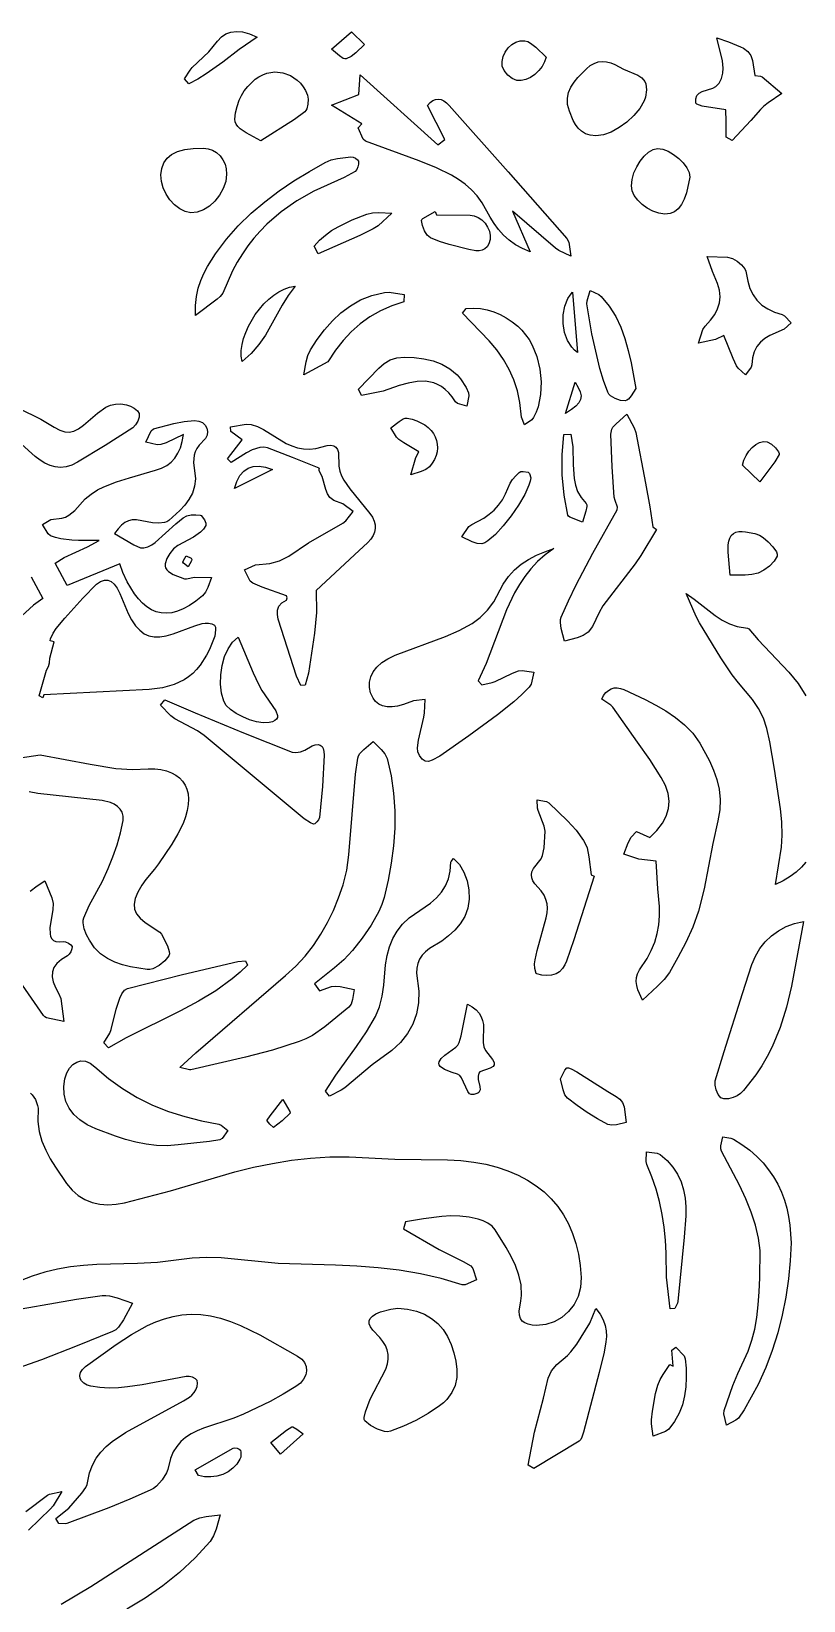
# Model space of a CAD drawing. Header units: centimetres. Extents: x -3.2 to 24.3, y 4.8 to 22.4.
# Drawn here: x 1.28 to 5.65, y 11.9 to 20.78 of the extents above; entities that cross this region are included whole.
import ezdxf

# ---------------------------------------------------------------- set-up
doc = ezdxf.new("R2010")
doc.units = ezdxf.units.CM
doc.layers.add('CUT', color=7, linetype='Continuous')

msp = doc.modelspace()

# ---------------------------------------------------------------- linework, layer by layer
at = {"layer": 'CUT'}
for points in [[(2.476926, 20.778238), (2.516071, 20.767658), (2.560103, 20.749247), (2.458531, 20.679364), (2.364738, 20.607583), (2.271982, 20.540652), (2.223887, 20.511116), (2.173523, 20.485323), (2.148374, 20.512774), (2.180029, 20.561417), (2.192195, 20.576109), (2.286172, 20.665401), (2.334597, 20.726783), (2.357839, 20.74974), (2.383124, 20.766739), (2.411021, 20.777404), (2.442099, 20.781362)], [(3.117142, 20.660601), (3.091292, 20.639868), (3.063275, 20.625444), (3.055406, 20.625147), (3.046249, 20.628596), (3.025216, 20.64341), (2.980271, 20.681417), (3.09303, 20.779343), (3.167067, 20.707235)], [(4.135456, 20.691204), (4.194047, 20.635819), (4.185518, 20.609136), (4.17139, 20.583281), (4.15271, 20.559292), (4.130521, 20.538207), (4.105869, 20.521062), (4.079799, 20.508896), (4.053355, 20.502747), (4.027584, 20.503651), (4.002153, 20.514361), (3.977223, 20.534356), (3.95709, 20.559292), (3.946051, 20.584822), (3.944557, 20.611588), (3.950238, 20.638497), (3.961997, 20.664216), (3.978738, 20.687411), (3.999363, 20.706749), (4.022776, 20.720897), (4.047878, 20.728521), (4.073574, 20.728289), (4.089825, 20.723359), (4.105466, 20.715034)], [(5.224708, 20.721883), (5.293299, 20.694891), (5.309634, 20.686312), (5.334399, 20.66792), (5.350719, 20.64582), (5.361109, 20.617531), (5.374163, 20.532472), (5.406669, 20.527934), (5.415871, 20.523405), (5.526049, 20.429742), (5.449208, 20.377443), (5.42511, 20.358261), (5.405535, 20.33937), (5.35158, 20.277131), (5.246121, 20.163776), (5.212364, 20.182693), (5.212225, 20.272183), (5.209464, 20.337907), (5.076033, 20.359169), (5.04574, 20.36889), (5.040565, 20.375278), (5.039787, 20.400502), (5.046503, 20.418792), (5.059105, 20.431691), (5.075989, 20.440742), (5.136266, 20.460222), (5.154212, 20.469299), (5.171791, 20.487821), (5.184907, 20.514463), (5.192933, 20.54452), (5.195238, 20.573286), (5.190974, 20.614164), (5.159515, 20.744022)], [(4.631018, 20.567358), (4.713019, 20.533999), (4.735765, 20.518326), (4.752659, 20.497083), (4.758244, 20.483756), (4.762355, 20.450452), (4.755416, 20.409155), (4.747406, 20.388059), (4.723322, 20.345965), (4.690431, 20.305506), (4.651068, 20.268489), (4.607568, 20.236722), (4.562266, 20.212012), (4.517498, 20.196165), (4.475599, 20.19099), (4.443554, 20.193888), (4.416611, 20.202443), (4.394112, 20.215881), (4.375401, 20.233423), (4.359819, 20.254293), (4.346709, 20.277713), (4.325276, 20.329099), (4.315257, 20.367731), (4.314248, 20.402992), (4.320906, 20.435342), (4.333889, 20.465242), (4.351852, 20.493153), (4.373453, 20.519535), (4.422194, 20.569556), (4.443756, 20.58767), (4.466058, 20.600456), (4.488935, 20.608185), (4.512224, 20.611131), (4.53576, 20.609565), (4.55938, 20.603758), (4.58292, 20.593984)], [(2.819288, 20.468547), (2.832568, 20.446203), (2.843577, 20.421376), (2.848282, 20.396984), (2.847177, 20.368864), (2.840557, 20.343087), (2.835272, 20.332973), (2.828718, 20.325722), (2.77021, 20.283136), (2.580305, 20.161346), (2.497627, 20.207726), (2.464333, 20.229909), (2.451322, 20.242344), (2.441353, 20.25628), (2.436176, 20.269715), (2.434012, 20.28519), (2.43682, 20.320191), (2.445976, 20.357149), (2.457676, 20.391927), (2.470276, 20.419472), (2.486959, 20.445757), (2.506529, 20.47037), (2.547949, 20.51052), (2.569159, 20.524966), (2.591183, 20.536285), (2.613783, 20.544525), (2.659764, 20.55197), (2.705203, 20.547697), (2.748203, 20.532105), (2.786864, 20.505589), (2.803974, 20.488359)], [(3.621278, 20.16903), (3.522626, 20.361929), (3.537178, 20.378382), (3.552292, 20.389711), (3.567811, 20.396131), (3.583579, 20.397858), (3.599439, 20.395107), (3.615234, 20.388092), (3.630808, 20.37703), (3.646002, 20.362136), (3.979805, 19.986622), (4.310739, 19.6086), (4.321707, 19.588249), (4.334322, 19.509635), (4.266655, 19.541177), (4.246605, 19.554747), (4.003353, 19.763742), (4.102955, 19.534899), (4.059804, 19.552116), (4.020582, 19.573832), (3.98512, 19.599466), (3.953244, 19.628438), (3.924783, 19.660168), (3.899564, 19.694078), (3.877416, 19.729585), (3.832772, 19.811382), (3.803678, 19.851038), (3.771298, 19.885748), (3.736043, 19.916182), (3.698324, 19.943006), (3.658552, 19.96689), (3.574497, 20.008509), (3.475337, 20.049354), (3.172205, 20.159739), (3.158944, 20.171489), (3.13102, 20.236036), (3.151196, 20.258277), (2.979804, 20.364639), (3.134392, 20.424015), (3.141337, 20.534874), (3.581958, 20.138918)], [(2.2205, 19.758706), (2.185217, 19.755483), (2.153118, 19.76221), (2.121935, 19.777405), (2.092763, 19.799688), (2.0667, 19.827679), (2.044841, 19.86), (2.028282, 19.89527), (2.018121, 19.93211), (2.015452, 19.96914), (2.02029, 20.006265), (2.031827, 20.037881), (2.050312, 20.064145), (2.075993, 20.085214), (2.109119, 20.101246), (2.14994, 20.112397), (2.198703, 20.118823), (2.255657, 20.120683), (2.282635, 20.117529), (2.307697, 20.108813), (2.330297, 20.095143), (2.349889, 20.07713), (2.365927, 20.055382), (2.377865, 20.03051), (2.385156, 20.003122), (2.387255, 19.973829), (2.38168, 19.932896), (2.367725, 19.89288), (2.346768, 19.85527), (2.320188, 19.821558), (2.289364, 19.793233), (2.255675, 19.771786)], [(3.132465, 20.046152), (3.132464, 20.030712), (3.129127, 20.014085), (3.122786, 19.999296), (3.113773, 19.989368), (3.050948, 19.95521), (2.881132, 19.878156), (2.78426, 19.823087), (2.694909, 19.760576), (2.613469, 19.690098), (2.575837, 19.651709), (2.54033, 19.611131), (2.506995, 19.5683), (2.475882, 19.523151), (2.447039, 19.475617), (2.420515, 19.425633), (2.365083, 19.299454), (2.351074, 19.282165), (2.333276, 19.265626), (2.211389, 19.174522), (2.21111, 19.229882), (2.216438, 19.280802), (2.226621, 19.327796), (2.240905, 19.371376), (2.258536, 19.412056), (2.27876, 19.450347), (2.323972, 19.521819), (2.385663, 19.60479), (2.45309, 19.681334), (2.525647, 19.75206), (2.602726, 19.81758), (2.683718, 19.878506), (2.768017, 19.935447), (2.855015, 19.989016), (2.944104, 20.039823), (2.977604, 20.053676), (3.014145, 20.062087), (3.089775, 20.071836), (3.102042, 20.070092), (3.115749, 20.063703), (3.127141, 20.054959)], [(4.798898, 20.112741), (4.824298, 20.118428), (4.853417, 20.114768), (4.884178, 20.103293), (4.914857, 20.085536), (4.943733, 20.06303), (4.969082, 20.037307), (4.98918, 20.0099), (5.002305, 19.982341), (5.006734, 19.956164), (4.986824, 19.867484), (4.974169, 19.831237), (4.959115, 19.800952), (4.941213, 19.777055), (4.920015, 19.75997), (4.895072, 19.750121), (4.865934, 19.747936), (4.831776, 19.753229), (4.797946, 19.76461), (4.765766, 19.781125), (4.736561, 19.801821), (4.711653, 19.825745), (4.692364, 19.851941), (4.680019, 19.879458), (4.675939, 19.90734), (4.680074, 19.943676), (4.690484, 19.98024), (4.706091, 20.015498), (4.725815, 20.047912), (4.748577, 20.075948), (4.773298, 20.098069)], [(2.945284, 19.628545), (2.980846, 19.653885), (3.018387, 19.676231), (3.09765, 19.714224), (3.179557, 19.747071), (3.212495, 19.754691), (3.247942, 19.755841), (3.320621, 19.753539), (3.244741, 19.681968), (3.216594, 19.663723), (3.139637, 19.626385), (2.904736, 19.522292), (2.881855, 19.566617), (2.912141, 19.599646)], [(3.539165, 19.612855), (3.520333, 19.628634), (3.505322, 19.653689), (3.494877, 19.682964), (3.489744, 19.711401), (3.491568, 19.71707), (3.497379, 19.723077), (3.56633, 19.761999), (3.574207, 19.742576), (3.764136, 19.742332), (3.787316, 19.738597), (3.809656, 19.728891), (3.830284, 19.714242), (3.848324, 19.695681), (3.862902, 19.674237), (3.873144, 19.650939), (3.878177, 19.626818), (3.877125, 19.602903), (3.870303, 19.579539), (3.860157, 19.562374), (3.847192, 19.550651), (3.83191, 19.543615), (3.814816, 19.54051), (3.796413, 19.540579), (3.757696, 19.547219), (3.646323, 19.574939), (3.591765, 19.59181)], [(5.104305, 19.507193), (5.219258, 19.503717), (5.248281, 19.495887), (5.273809, 19.481401), (5.298242, 19.461007), (5.317175, 19.437466), (5.323203, 19.42538), (5.333953, 19.367875), (5.346459, 19.327105), (5.363858, 19.291134), (5.386288, 19.259867), (5.413886, 19.233207), (5.446789, 19.211055), (5.485133, 19.193315), (5.529056, 19.179891), (5.542804, 19.172747), (5.579386, 19.132037), (5.539336, 19.09664), (5.458512, 19.061194), (5.430191, 19.043561), (5.40574, 19.022672), (5.385705, 18.997943), (5.370634, 18.968787), (5.361075, 18.934621), (5.357575, 18.894858), (5.353657, 18.880711), (5.321496, 18.838407), (5.280509, 18.875519), (5.270764, 18.889815), (5.252179, 18.930085), (5.199059, 19.060563), (5.151721, 19.0375), (5.055038, 19.017404), (5.079727, 19.09429), (5.093591, 19.114163), (5.123656, 19.146627), (5.147053, 19.178991), (5.16378, 19.211695), (5.173834, 19.245181), (5.177215, 19.279889), (5.173921, 19.31626), (5.16395, 19.354736), (5.135315, 19.423378)], [(2.70166, 19.233138), (2.606216, 19.062922), (2.569142, 19.00879), (2.5258, 18.958289), (2.474008, 18.912817), (2.469637, 18.943393), (2.469846, 18.975737), (2.474312, 19.00936), (2.482717, 19.043768), (2.494738, 19.078472), (2.510056, 19.112979), (2.549297, 19.179438), (2.597875, 19.239217), (2.624863, 19.265372), (2.653223, 19.288383), (2.682634, 19.307759), (2.712776, 19.323007), (2.743327, 19.333637), (2.773967, 19.339158), (2.735491, 19.287825)], [(3.033485, 19.189053), (3.086627, 19.228766), (3.144889, 19.261742), (3.20884, 19.287106), (3.279047, 19.30398), (3.306494, 19.305354), (3.391657, 19.292678), (3.389557, 19.251723), (3.320707, 19.229236), (3.256702, 19.200782), (3.197351, 19.166594), (3.142466, 19.126905), (3.091858, 19.081949), (3.045335, 19.031958), (3.002709, 18.977165), (2.95959, 18.911771), (2.823863, 18.837776), (2.837352, 18.912171), (2.84614, 18.948089), (2.860754, 18.980359), (2.899098, 19.038257), (2.940289, 19.092922), (2.984895, 19.14348)], [(4.290141, 19.178282), (4.299091, 19.226753), (4.316898, 19.270417), (4.329193, 19.289541), (4.343786, 19.306377), (4.370488, 18.965163), (4.353529, 18.97831), (4.338479, 18.994236), (4.314217, 19.032981), (4.297926, 19.0785), (4.289826, 19.127899)], [(4.442781, 19.314979), (4.492672, 19.292568), (4.506009, 19.282021), (4.550813, 19.227265), (4.587134, 19.168994), (4.616285, 19.107475), (4.639581, 19.042974), (4.658337, 18.975759), (4.673867, 18.906096), (4.700509, 18.760495), (4.674669, 18.719843), (4.658872, 18.700451), (4.650271, 18.694078), (4.641208, 18.691096), (4.613625, 18.693395), (4.583567, 18.703806), (4.557564, 18.71986), (4.548124, 18.729232), (4.542147, 18.739088), (4.518145, 18.806139), (4.497863, 18.874695), (4.451526, 19.069699), (4.424972, 19.23921), (4.425624, 19.257696)], [(4.113658, 18.5842), (4.072037, 18.554569), (4.05517, 18.597972), (4.045788, 18.681463), (4.031893, 18.746897), (4.011447, 18.809107), (3.984873, 18.868314), (3.952595, 18.924738), (3.915035, 18.9786), (3.872617, 19.030118), (3.721463, 19.186174), (3.741127, 19.212736), (3.782274, 19.215186), (3.822147, 19.212672), (3.860718, 19.205546), (3.897962, 19.19416), (3.933852, 19.178865), (3.96836, 19.160015), (4.001462, 19.13796), (4.033129, 19.113052), (4.056673, 19.090598), (4.078044, 19.065181), (4.097196, 19.037156), (4.114082, 19.006876), (4.140877, 18.940965), (4.158057, 18.870278), (4.165255, 18.797645), (4.1621, 18.725896), (4.148223, 18.657858), (4.137149, 18.626116), (4.123256, 18.596363)], [(3.692359, 18.676174), (3.681421, 18.68536), (3.662598, 18.713018), (3.643018, 18.736408), (3.622719, 18.755788), (3.601739, 18.77141), (3.580117, 18.783533), (3.557891, 18.792409), (3.511781, 18.801448), (3.463716, 18.80057), (3.414005, 18.791818), (3.362955, 18.777236), (3.271566, 18.746608), (3.149409, 18.721174), (3.132492, 18.757844), (3.247671, 18.876275), (3.278831, 18.901871), (3.312736, 18.92209), (3.350285, 18.935046), (3.392378, 18.938854), (3.447439, 18.935615), (3.501807, 18.928522), (3.554422, 18.916356), (3.604225, 18.897897), (3.650158, 18.871928), (3.691162, 18.837227), (3.709484, 18.816222), (3.741108, 18.766141), (3.754145, 18.736759), (3.756714, 18.719698), (3.745529, 18.66116)], [(4.337372, 18.641131), (4.304051, 18.619372), (4.357781, 18.796919), (4.375322, 18.767087), (4.386603, 18.741496), (4.391289, 18.719116), (4.389045, 18.698919), (4.379534, 18.679875), (4.362422, 18.660955)], [(2.239298, 17.948523), (2.19991, 17.919099), (2.111352, 17.872719), (2.086487, 17.85303), (2.066642, 17.828086), (2.049681, 17.79819), (2.03982, 17.768796), (2.038869, 17.755991), (2.041274, 17.745356), (2.048292, 17.734583), (2.058423, 17.725101), (2.085452, 17.709239), (2.148541, 17.684545), (2.161047, 17.683167), (2.204564, 17.692501), (2.300702, 17.691336), (2.279906, 17.635347), (2.267912, 17.60919), (2.251309, 17.588337), (2.213384, 17.557722), (2.176991, 17.532954), (2.142091, 17.513864), (2.10864, 17.500285), (2.076597, 17.492048), (2.045921, 17.488983), (2.016569, 17.490924), (1.988501, 17.497701), (1.961674, 17.509146), (1.936046, 17.52509), (1.911577, 17.545365), (1.888224, 17.569802), (1.865945, 17.598234), (1.824445, 17.666405), (1.799904, 17.718748), (1.78399, 17.76851), (1.485269, 17.645988), (1.418057, 17.773355), (1.467438, 17.803778), (1.600045, 17.864371), (1.666216, 17.901105), (1.549957, 17.900222), (1.511374, 17.902079), (1.449697, 17.909881), (1.41964, 17.917129), (1.391126, 17.927594), (1.377389, 17.938451), (1.345661, 17.992159), (1.392909, 18.019672), (1.455756, 18.026296), (1.476045, 18.03338), (1.494568, 18.043386), (1.527973, 18.070732), (1.587881, 18.135771), (1.620474, 18.163239), (1.655932, 18.18673), (1.693125, 18.2051), (1.764812, 18.232219), (1.837792, 18.256235), (1.98555, 18.299067), (2.018976, 18.310747), (2.048068, 18.325931), (2.073034, 18.344794), (2.094082, 18.367515), (2.111418, 18.394269), (2.125252, 18.425232), (2.135789, 18.460583), (2.143239, 18.500496), (2.045182, 18.45343), (2.015112, 18.443693), (1.995135, 18.442532), (1.930693, 18.457738), (1.960265, 18.521573), (1.973395, 18.53214), (2.088503, 18.563427), (2.146978, 18.573997), (2.205549, 18.578833), (2.230317, 18.576101), (2.250519, 18.567437), (2.265705, 18.554039), (2.275429, 18.537105), (2.279241, 18.517834), (2.276694, 18.497424), (2.267338, 18.477073), (2.232378, 18.439564), (2.218597, 18.421017), (2.20892, 18.402145), (2.202888, 18.382753), (2.19991, 18.341634), (2.210367, 18.249818), (2.205628, 18.207603), (2.193097, 18.168994), (2.174111, 18.13352), (2.150008, 18.100713), (2.122128, 18.070103), (2.060383, 18.013595), (2.049313, 18.006644), (2.035623, 18.002044), (2.002953, 17.998755), (1.967518, 18.001441), (1.876556, 18.017907), (1.853021, 18.017377), (1.831895, 18.012495), (1.812278, 18.002785), (1.793268, 17.987767), (1.773963, 17.966965), (1.753463, 17.939903), (1.862017, 17.876004), (1.899993, 17.859627), (1.919077, 17.85847), (1.941358, 17.864826), (1.963732, 17.875998), (1.983094, 17.889289), (2.100414, 17.995916), (2.141204, 18.029096), (2.161858, 18.039629), (2.186424, 18.045357), (2.212277, 18.046801), (2.236791, 18.044484), (2.242764, 18.041653), (2.261117, 18.018131), (2.269114, 17.998802), (2.269424, 17.984839), (2.256272, 17.965736)], [(2.410786, 18.517252), (2.409516, 18.544742), (2.498321, 18.559757), (2.525913, 18.557081), (2.561313, 18.544979), (2.595666, 18.528409), (2.7232, 18.450018), (2.755016, 18.435618), (2.787572, 18.424939), (2.821123, 18.418547), (2.855921, 18.417004), (2.892221, 18.420874), (2.955865, 18.437623), (2.976705, 18.439604), (2.993118, 18.436691), (3.005429, 18.428908), (3.013963, 18.416283), (3.019046, 18.398842), (3.020832, 18.322036), (3.026332, 18.293639), (3.036052, 18.266342), (3.049388, 18.242062), (3.084466, 18.193645), (3.197491, 18.053577), (3.211786, 18.03216), (3.22154, 18.01084), (3.226768, 17.989707), (3.227484, 17.968852), (3.223703, 17.948365), (3.21544, 17.928336), (3.202708, 17.908856), (3.185523, 17.890015), (3.110064, 17.818789), (2.89381, 17.618251), (2.895353, 17.494164), (2.883927, 17.37725), (2.850943, 17.149741), (2.830943, 17.083051), (2.807142, 17.080472), (2.781316, 17.133099), (2.67909, 17.455715), (2.674322, 17.482563), (2.674868, 17.507397), (2.682674, 17.529555), (2.699684, 17.548373), (2.72628, 17.562498), (2.728756, 17.57547), (2.725618, 17.588244), (2.58868, 17.636152), (2.534913, 17.658844), (2.520377, 17.671365), (2.48862, 17.734487), (2.550072, 17.762724), (2.630952, 17.770486), (2.686431, 17.785875), (2.738671, 17.811297), (2.850208, 17.887814), (3.043673, 17.999154), (3.060416, 18.012806), (3.103154, 18.065633), (3.043952, 18.107998), (2.992572, 18.127328), (2.971386, 18.143969), (2.957162, 18.164792), (2.94773, 18.188478), (2.926491, 18.263532), (2.910468, 18.294739), (2.909805, 18.309337), (2.759412, 18.371089), (2.617278, 18.425395), (2.596932, 18.428749), (2.57442, 18.426867), (2.530748, 18.413092), (2.500149, 18.397446), (2.41206, 18.342337), (2.391128, 18.36356), (2.474237, 18.471008)], [(3.579556, 18.424627), (3.577353, 18.403077), (3.571776, 18.381411), (3.562734, 18.359838), (3.550134, 18.338571), (3.533885, 18.317821), (3.512953, 18.301962), (3.486454, 18.291034), (3.429555, 18.272633), (3.457439, 18.371225), (3.473993, 18.402915), (3.388312, 18.453405), (3.361569, 18.472497), (3.348057, 18.486323), (3.315863, 18.538374), (3.36316, 18.574912), (3.38619, 18.589494), (3.397104, 18.593192), (3.407446, 18.593477), (3.43628, 18.587168), (3.462753, 18.578416), (3.508246, 18.554432), (3.527082, 18.539622), (3.543188, 18.523215), (3.556473, 18.505423), (3.566844, 18.486457), (3.574209, 18.466528), (3.578477, 18.445847)], [(4.363784, 17.649722), (4.457433, 17.828436), (4.59646, 18.073855), (4.597519, 18.088693), (4.583503, 18.126702), (4.5788, 18.146113), (4.567857, 18.31704), (4.559313, 18.502152), (4.5652, 18.530136), (4.571715, 18.541265), (4.589702, 18.560783), (4.649346, 18.614603), (4.691492, 18.538614), (4.700331, 18.512147), (4.756179, 18.224764), (4.780039, 18.090942), (4.797311, 17.977235), (4.817378, 17.962666), (4.72917, 17.816025), (4.6974, 17.768836), (4.514247, 17.530913), (4.492889, 17.493397), (4.455861, 17.414693), (4.431163, 17.381586), (4.403801, 17.363044), (4.370035, 17.350902), (4.297761, 17.331355), (4.279813, 17.402791), (4.274341, 17.437056), (4.274974, 17.452791), (4.278804, 17.4672), (4.319546, 17.55918)], [(4.294391, 18.500174), (4.333931, 18.502927), (4.345641, 18.43077), (4.347309, 18.328498), (4.351625, 18.251597), (4.359094, 18.214271), (4.372059, 18.178039), (4.39199, 18.143159), (4.420354, 18.109891), (4.423827, 18.102913), (4.424185, 18.092756), (4.418343, 18.06575), (4.399936, 18.004878), (4.327994, 18.032573), (4.320888, 18.038336), (4.317243, 18.044911), (4.296002, 18.158134), (4.285215, 18.271913), (4.284729, 18.386006)], [(5.324591, 18.381004), (5.340297, 18.405278), (5.358705, 18.426307), (5.379079, 18.443155), (5.400682, 18.454887), (5.422778, 18.460567), (5.444632, 18.459261), (5.467731, 18.446704), (5.490779, 18.424775), (5.507517, 18.402065), (5.511564, 18.393102), (5.511687, 18.387167), (5.487813, 18.346654), (5.402512, 18.232181), (5.304227, 18.326464), (5.312322, 18.354421)], [(2.645578, 18.302612), (2.430781, 18.195124), (2.444734, 18.235409), (2.462444, 18.268092), (2.483875, 18.293137), (2.508991, 18.310511), (2.537755, 18.32018), (2.570132, 18.322109), (2.606085, 18.316264)], [(2.910693, 18.308973), (2.909832, 18.30965), (2.909805, 18.309337)], [(3.872541, 18.049024), (3.900401, 18.072914), (3.925228, 18.0998), (3.946809, 18.130036), (3.964932, 18.163976), (3.989648, 18.224903), (4.004503, 18.24649), (4.022153, 18.266636), (4.040799, 18.285236), (4.050931, 18.290256), (4.064887, 18.29172), (4.093194, 18.286461), (4.099118, 18.280693), (4.106815, 18.256158), (4.103686, 18.23658), (4.09665, 18.213653), (4.072589, 18.160189), (4.038099, 18.100644), (3.996643, 18.03989), (3.951686, 17.982804), (3.906691, 17.93426), (3.865124, 17.899133), (3.846708, 17.888124), (3.830448, 17.882297), (3.803749, 17.883529), (3.775193, 17.893966), (3.716753, 17.921415), (3.756436, 17.979667), (3.772877, 17.99178), (3.841859, 18.027774)], [(5.483954, 17.78326), (5.457763, 17.756185), (5.42575, 17.73335), (5.392264, 17.716485), (5.357615, 17.707533), (5.319449, 17.704846), (5.234541, 17.703844), (5.224137, 17.833766), (5.22393, 17.877131), (5.226449, 17.897551), (5.232232, 17.914761), (5.241042, 17.928749), (5.252644, 17.939504), (5.266802, 17.947015), (5.28328, 17.95127), (5.301841, 17.952258), (5.322249, 17.949968), (5.374921, 17.939449), (5.399619, 17.931004), (5.420678, 17.918324), (5.44881, 17.893338), (5.476297, 17.864336), (5.495798, 17.835958), (5.50026, 17.823453), (5.499974, 17.812844)], [(4.057686, 17.165318), (4.124203, 17.155845), (4.109513, 17.087457), (4.098892, 17.070314), (4.056128, 17.028744), (4.011703, 16.988751), (3.918762, 16.913647), (3.756613, 16.795154), (3.591874, 16.680231), (3.549574, 16.657051), (3.527818, 16.650927), (3.50931, 16.652263), (3.493024, 16.663879), (3.478586, 16.683296), (3.468612, 16.705842), (3.465715, 16.726842), (3.472, 16.770838), (3.502905, 16.902037), (3.506145, 16.926338), (3.509097, 17.000502), (3.443569, 16.992716), (3.387622, 16.973063), (3.354081, 16.964205), (3.322979, 16.959924), (3.294628, 16.96025), (3.269341, 16.965215), (3.247431, 16.974849), (3.229208, 16.989183), (3.214986, 17.008249), (3.201287, 17.038882), (3.194572, 17.069608), (3.194804, 17.099998), (3.201942, 17.129622), (3.215946, 17.158052), (3.236778, 17.184858), (3.264399, 17.209611), (3.298767, 17.231883), (3.339447, 17.251283), (3.625192, 17.358388), (3.7022, 17.391292), (3.77538, 17.430416), (3.821048, 17.46437), (3.862558, 17.5066), (3.897858, 17.554336), (3.950483, 17.654537), (3.980551, 17.697679), (4.014793, 17.734886), (4.0529, 17.766813), (4.094564, 17.794115), (4.139474, 17.817445), (4.187324, 17.83746), (4.237803, 17.854812), (4.188887, 17.819392), (4.14546, 17.781124), (4.106977, 17.740296), (4.072893, 17.697196), (4.042664, 17.65211), (4.015745, 17.605327), (3.969657, 17.507817), (3.854178, 17.204445), (3.808754, 17.107373), (3.831127, 17.083374), (3.888122, 17.096957), (3.906339, 17.10335), (4.003849, 17.150246), (4.037258, 17.162683)], [(2.142499, 17.787505), (2.158198, 17.814857), (2.186561, 17.799863), (2.190481, 17.794096), (2.189214, 17.785366), (2.169192, 17.75155), (2.14223, 17.773071), (2.139959, 17.77808)], [(1.574691, 17.574481), (1.651555, 17.653002), (1.674294, 17.668545), (1.695479, 17.67646), (1.71527, 17.676729), (1.733825, 17.669334), (1.751301, 17.65426), (1.767857, 17.631489), (1.783652, 17.601004), (1.82959, 17.487746), (1.848491, 17.452254), (1.871688, 17.418728), (1.895468, 17.392547), (1.920457, 17.373419), (1.94728, 17.361054), (1.976563, 17.355162), (2.008932, 17.355453), (2.045014, 17.361635), (2.085434, 17.373419), (2.207155, 17.418041), (2.248267, 17.430928), (2.265739, 17.433636), (2.284596, 17.43286), (2.302614, 17.428643), (2.317569, 17.421027), (2.323165, 17.410903), (2.324835, 17.394646), (2.319469, 17.359623), (2.290298, 17.284804), (2.274045, 17.251944), (2.237655, 17.194855), (2.217296, 17.170439), (2.19535, 17.148649), (2.171704, 17.129394), (2.14625, 17.112578), (2.089474, 17.085892), (2.024142, 17.067842), (1.949373, 17.057679), (1.352666, 17.028177), (1.348315, 17.010754), (1.326801, 17.021199), (1.367593, 17.167099), (1.37879, 17.188266), (1.384467, 17.20869), (1.386685, 17.235382), (1.412592, 17.328042), (1.388278, 17.333715), (1.391033, 17.344725), (1.405163, 17.376286), (1.423107, 17.403668), (1.471663, 17.462163)], [(2.370627, 16.991186), (2.357643, 17.037343), (2.352059, 17.088051), (2.353473, 17.140913), (2.361483, 17.19353), (2.375689, 17.243505), (2.395687, 17.288439), (2.421077, 17.325935), (2.451457, 17.353594), (2.536576, 17.151276), (2.566453, 17.087012), (2.58616, 17.052014), (2.665675, 16.937724), (2.674643, 16.911303), (2.673829, 16.899999), (2.669028, 16.890161), (2.659902, 16.881933), (2.64611, 16.87546), (2.627311, 16.870888), (2.594078, 16.869638), (2.556527, 16.875258), (2.516983, 16.88664), (2.477766, 16.902676), (2.441199, 16.922257), (2.409606, 16.944275), (2.385307, 16.96762)], [(4.718143, 16.098129), (4.634119, 16.125299), (4.657651, 16.189615), (4.674546, 16.221856), (4.705303, 16.254454), (4.780962, 16.219687), (4.82044, 16.26011), (4.851195, 16.300778), (4.873098, 16.341865), (4.886021, 16.383543), (4.889838, 16.425988), (4.88442, 16.469372), (4.869641, 16.51387), (4.845371, 16.559654), (4.779708, 16.660823), (4.711351, 16.760309), (4.57135, 16.957122), (4.559316, 16.969879), (4.508597, 17.003773), (4.519217, 17.023965), (4.531646, 17.040317), (4.545678, 17.052814), (4.561106, 17.061441), (4.577723, 17.066185), (4.595322, 17.067031), (4.613696, 17.063964), (4.632638, 17.056969), (4.754054, 17.000143), (4.813796, 16.9698), (4.871549, 16.936694), (4.926301, 16.899718), (4.977043, 16.857766), (5.022765, 16.80973), (5.062456, 16.754506), (5.118231, 16.654154), (5.141179, 16.60203), (5.159422, 16.548365), (5.171902, 16.492973), (5.17756, 16.435672), (5.175338, 16.376279), (5.164177, 16.314609), (5.136037, 16.186737), (5.087424, 15.929104), (5.0557, 15.802496), (5.023958, 15.71293), (4.984211, 15.625625), (4.939111, 15.540401), (4.891311, 15.457075), (4.861267, 15.416233), (4.823894, 15.378459), (4.739038, 15.300299), (4.713101, 15.357757), (4.706359, 15.38273), (4.703786, 15.405941), (4.705395, 15.427947), (4.711198, 15.449304), (4.721207, 15.47057), (4.764551, 15.53605), (4.788611, 15.58141), (4.807693, 15.628289), (4.821871, 15.676595), (4.831222, 15.726237), (4.83582, 15.777125), (4.835741, 15.829167), (4.825932, 15.930633), (4.815874, 16.086107)], [(2.912107, 16.333598), (2.907165, 16.321109), (2.897257, 16.308024), (2.886552, 16.298081), (2.879218, 16.295025), (2.860632, 16.30335), (2.825546, 16.325279), (2.260695, 16.797819), (2.221656, 16.824426), (2.094341, 16.892248), (2.072377, 16.908999), (2.012787, 16.968994), (2.037812, 17.000016), (2.208781, 16.926417), (2.482706, 16.813251), (2.758026, 16.703707), (2.779335, 16.700975), (2.803958, 16.705474), (2.828801, 16.714875), (2.870897, 16.738061), (2.888661, 16.744482), (2.903938, 16.74618), (2.916604, 16.743218), (2.926534, 16.735659), (2.933602, 16.723567), (2.937685, 16.707005), (2.938657, 16.686034), (2.928484, 16.509666)], [(3.128298, 16.669874), (3.132497, 16.682789), (3.140214, 16.695126), (3.163064, 16.718582), (3.216467, 16.764227), (3.261603, 16.717736), (3.281605, 16.693789), (3.294208, 16.667822), (3.316836, 16.569079), (3.331202, 16.470186), (3.337912, 16.371273), (3.33757, 16.272469), (3.330783, 16.173904), (3.318154, 16.075708), (3.300288, 15.97801), (3.277792, 15.88094), (3.26513, 15.840511), (3.248357, 15.800854), (3.205154, 15.723947), (3.153536, 15.650412), (3.098852, 15.580439), (3.050726, 15.528879), (2.996452, 15.482227), (2.883349, 15.392558), (2.911773, 15.353229), (2.979979, 15.376291), (3.0028, 15.379291), (3.028911, 15.377465), (3.107476, 15.359361), (3.098016, 15.30318), (3.091248, 15.27763), (3.078671, 15.259324), (2.943294, 15.14911), (2.872185, 15.100831), (2.835089, 15.081021), (2.796707, 15.065096), (2.646406, 15.0179), (2.493516, 14.978082), (2.185482, 14.905041), (2.17665, 14.904796), (2.121733, 14.918705), (2.212025, 15.001569), (2.720579, 15.438508), (2.778195, 15.492031), (2.830403, 15.549156), (2.877473, 15.609594), (2.919675, 15.673061), (2.957282, 15.739271), (2.990562, 15.807938), (3.019788, 15.878775), (3.045229, 15.951498), (3.065933, 16.035845), (3.077967, 16.123008), (3.116183, 16.577893)], [(4.201207, 15.820064), (4.198951, 15.845575), (4.192656, 15.870316), (4.181973, 15.894341), (4.166553, 15.917703), (4.130065, 15.957887), (4.118733, 15.974936), (4.112143, 15.991881), (4.110392, 16.009), (4.113574, 16.02657), (4.121785, 16.04487), (4.165069, 16.099737), (4.173557, 16.117998), (4.183547, 16.161503), (4.187679, 16.256042), (4.183305, 16.284996), (4.148424, 16.372463), (4.145407, 16.386984), (4.143064, 16.432568), (4.196034, 16.424496), (4.209018, 16.417034), (4.31412, 16.315226), (4.363183, 16.261691), (4.406009, 16.204149), (4.417022, 16.183425), (4.425151, 16.160845), (4.435309, 16.111757), (4.449062, 16.009356), (4.465713, 16.001237), (4.34977, 15.640635), (4.309618, 15.520948), (4.299872, 15.499214), (4.285955, 15.478212), (4.269037, 15.460574), (4.25029, 15.448933), (4.22465, 15.441919), (4.196831, 15.439791), (4.168718, 15.442004), (4.142201, 15.448013), (4.138226, 15.451384), (4.130301, 15.479507), (4.128868, 15.504949), (4.131003, 15.527981), (4.142881, 15.581085), (4.195002, 15.766517), (4.199774, 15.793729)], [(3.602126, 15.911002), (3.625012, 15.946485), (3.641828, 15.986047), (3.651925, 16.030364), (3.654657, 16.080112), (3.656256, 16.085395), (3.670273, 16.101581), (3.703558, 16.066583), (3.729393, 16.023844), (3.747433, 15.975619), (3.757331, 15.924167), (3.758742, 15.871744), (3.751319, 15.820606), (3.734717, 15.77301), (3.708588, 15.731212), (3.677005, 15.695906), (3.641732, 15.663207), (3.603544, 15.63414), (3.535227, 15.592872), (3.511744, 15.574233), (3.492759, 15.55376), (3.478265, 15.5314), (3.468253, 15.5071), (3.462713, 15.480807), (3.461637, 15.452469), (3.473249, 15.35064), (3.471745, 15.283985), (3.460602, 15.22188), (3.439917, 15.164138), (3.409785, 15.110574), (3.370305, 15.061001), (3.321573, 15.015233), (3.209509, 14.934061), (3.054992, 14.804338), (3.03496, 14.79086), (2.969364, 14.757485), (2.945697, 14.784321), (3.004905, 14.874908), (3.121773, 15.038557), (3.178071, 15.121503), (3.228752, 15.207436), (3.251905, 15.262672), (3.267084, 15.322531), (3.276026, 15.384514), (3.285075, 15.500553), (3.294079, 15.552601), (3.307882, 15.601934), (3.326881, 15.648223), (3.351476, 15.691139), (3.382066, 15.730352), (3.419051, 15.765533), (3.540732, 15.849572), (3.573817, 15.878923)], [(5.20011, 15.009136), (5.303634, 15.337973), (5.357845, 15.501586), (5.377302, 15.548483), (5.402474, 15.591327), (5.43294, 15.629806), (5.468275, 15.663605), (5.50806, 15.692413), (5.551871, 15.715917), (5.599285, 15.733803), (5.649882, 15.745759), (5.581474, 15.379148), (5.55304, 15.261066), (5.517424, 15.14612), (5.472008, 15.034954), (5.444806, 14.980991), (5.414171, 14.928214), (5.379776, 14.876706), (5.310451, 14.78855), (5.293542, 14.771676), (5.274663, 14.75882), (5.250953, 14.749143), (5.224281, 14.742449), (5.199693, 14.740989), (5.182231, 14.747014), (5.166571, 14.766421), (5.15483, 14.792224), (5.148898, 14.819676), (5.150668, 14.844027)], [(1.827112, 15.366743), (2.137849, 15.444819), (2.449653, 15.518835), (2.494501, 15.521709), (2.505959, 15.497639), (2.463038, 15.457561), (2.418469, 15.420334), (2.325089, 15.353229), (2.227217, 15.293901), (2.126249, 15.239933), (1.818755, 15.085978), (1.719385, 15.029242), (1.693291, 15.058229), (1.727044, 15.113756), (1.735019, 15.133268), (1.761872, 15.249363), (1.782328, 15.311505), (1.7949, 15.33591), (1.810012, 15.35588)], [(3.808732, 14.86994), (3.810352, 14.850739), (3.819225, 14.810587), (3.820054, 14.792664), (3.814198, 14.778194), (3.807759, 14.772727), (3.785853, 14.766276), (3.769582, 14.76567), (3.760271, 14.770419), (3.751519, 14.782701), (3.715788, 14.85971), (3.7051, 14.874072), (3.69308, 14.881733), (3.663337, 14.890584), (3.619738, 14.907797), (3.595145, 14.924738), (3.58916, 14.93325), (3.586948, 14.941864), (3.588184, 14.950638), (3.599691, 14.968895), (3.621072, 14.988473), (3.68302, 15.03342), (3.694289, 15.044759), (3.702871, 15.059902), (3.714275, 15.09824), (3.74845, 15.277674), (3.775994, 15.261626), (3.797871, 15.244282), (3.81461, 15.22564), (3.826742, 15.205699), (3.834796, 15.184456), (3.839301, 15.161908), (3.837858, 15.060261), (3.841473, 15.035438), (3.850876, 15.015453), (3.890314, 14.96332), (3.899345, 14.946472), (3.900604, 14.933772), (3.893603, 14.923722), (3.877856, 14.914825), (3.818184, 14.894498), (3.81327, 14.886539)], [(1.641626, 14.923372), (1.718131, 14.857153), (1.798163, 14.799321), (1.881558, 14.749328), (1.96815, 14.706625), (2.057776, 14.670663), (2.150269, 14.640896), (2.245465, 14.616773), (2.343199, 14.597748), (2.356675, 14.592651), (2.394635, 14.562724), (2.361714, 14.517409), (2.349256, 14.510426), (2.290656, 14.501095), (2.113433, 14.480883), (2.05171, 14.476088), (1.991212, 14.477576), (1.931805, 14.484508), (1.873355, 14.496042), (1.815729, 14.511339), (1.758793, 14.52956), (1.646453, 14.571413), (1.597747, 14.594452), (1.556462, 14.622113), (1.522737, 14.653856), (1.49671, 14.689143), (1.478521, 14.727434), (1.468308, 14.768189), (1.466208, 14.810868), (1.472362, 14.854933), (1.483105, 14.887882), (1.498312, 14.915011), (1.517238, 14.935744), (1.539141, 14.949508), (1.563274, 14.955726), (1.588896, 14.953826), (1.615261, 14.943233)], [(4.543714, 14.59622), (4.483863, 14.629266), (4.425434, 14.665132), (4.36883, 14.703763), (4.314458, 14.745105), (4.299859, 14.764839), (4.290727, 14.792023), (4.27538, 14.854572), (4.29969, 14.904718), (4.310823, 14.916247), (4.321005, 14.917129), (4.335657, 14.91195), (4.366658, 14.894725), (4.542277, 14.782418), (4.589057, 14.755159), (4.610106, 14.740026), (4.625437, 14.721726), (4.635343, 14.695925), (4.646114, 14.607931), (4.591376, 14.59532), (4.565471, 14.591811)], [(2.746424, 14.660879), (2.701326, 14.617928), (2.651491, 14.579937), (2.631926, 14.597894), (2.61647, 14.61719), (2.615848, 14.620337), (2.633225, 14.646252), (2.704633, 14.737038), (2.745067, 14.669269)], [(5.452104, 14.340626), (5.479816, 14.300182), (5.50381, 14.258035), (5.524223, 14.214321), (5.54119, 14.16918), (5.554847, 14.122749), (5.56533, 14.075166), (5.572775, 14.026569), (5.579095, 13.926886), (5.574893, 13.824804), (5.563856, 13.722234), (5.548593, 13.619948), (5.528655, 13.518301), (5.503593, 13.417646), (5.472958, 13.318334), (5.436302, 13.220721), (5.393177, 13.125159), (5.314368, 12.981867), (5.281402, 12.935221), (5.267134, 12.922887), (5.213737, 12.895167), (5.19888, 12.959783), (5.200957, 12.978954), (5.250262, 13.119124), (5.278048, 13.187927), (5.336216, 13.31428), (5.357326, 13.375302), (5.373448, 13.438674), (5.385303, 13.505097), (5.393613, 13.575274), (5.399099, 13.649905), (5.402483, 13.729693), (5.404603, 13.883154), (5.395344, 13.953621), (5.377859, 14.026308), (5.353302, 14.10078), (5.322823, 14.176604), (5.287575, 14.253346), (5.185536, 14.445911), (5.182269, 14.458975), (5.182618, 14.475822), (5.193441, 14.527196), (5.239289, 14.518193), (5.253024, 14.512459), (5.301362, 14.482604), (5.345303, 14.450355), (5.384983, 14.415851), (5.420538, 14.379229)], [(4.956794, 14.272129), (4.971283, 14.227024), (4.980324, 14.179809), (4.984199, 14.130718), (4.983191, 14.079988), (4.973984, 13.958637), (4.938378, 13.595131), (4.936006, 13.584793), (4.921775, 13.554481), (4.896123, 13.553859), (4.874315, 13.732897), (4.872908, 13.867551), (4.869436, 13.941836), (4.862153, 14.015295), (4.850917, 14.087943), (4.835587, 14.159794), (4.81602, 14.230863), (4.792073, 14.301165), (4.763606, 14.370713), (4.759599, 14.386898), (4.761793, 14.441771), (4.82254, 14.434452), (4.838718, 14.426727), (4.877819, 14.392422), (4.910344, 14.355063), (4.936575, 14.314887)], [(2.176252, 13.053642), (2.191139, 13.06564), (2.203329, 13.079425), (2.21265, 13.095488), (2.219715, 13.113904), (2.222906, 13.132139), (2.220602, 13.147658), (2.211034, 13.157835), (2.194385, 13.165829), (2.175033, 13.170489), (2.157357, 13.170663), (1.909697, 13.123999), (1.826817, 13.111194), (1.77516, 13.106338), (1.722833, 13.105137), (1.670709, 13.108029), (1.619661, 13.115451), (1.59751, 13.122131), (1.579623, 13.132268), (1.566501, 13.145165), (1.558642, 13.160127), (1.556545, 13.176461), (1.56071, 13.193469), (1.571634, 13.210459), (1.589817, 13.226734), (1.761582, 13.350858), (1.849565, 13.408649), (1.940362, 13.458445), (1.987147, 13.479137), (2.035033, 13.496383), (2.084153, 13.5097), (2.134638, 13.518604), (2.186621, 13.522613), (2.240236, 13.521245), (2.295613, 13.514016), (2.352887, 13.500445), (2.409876, 13.481807), (2.465943, 13.459649), (2.575709, 13.407177), (2.788591, 13.286439), (2.811867, 13.269146), (2.828006, 13.24894), (2.837073, 13.226659), (2.839136, 13.203138), (2.834259, 13.179213), (2.82251, 13.15572), (2.803954, 13.133496), (2.778658, 13.113375), (2.7075, 13.069717), (2.633952, 13.029623), (2.482904, 12.956786), (2.427562, 12.934223), (2.256519, 12.877307), (2.21982, 12.862539), (2.185964, 12.845474), (2.155257, 12.825582), (2.128001, 12.802329), (2.104503, 12.775185), (2.085065, 12.743617), (2.069993, 12.707094), (2.054424, 12.64521), (2.04611, 12.624814), (2.021856, 12.58499), (1.990463, 12.55068), (1.973226, 12.537177), (1.955569, 12.526955), (1.839643, 12.475522), (1.72176, 12.428231), (1.48396, 12.338106), (1.473624, 12.336157), (1.439011, 12.339686), (1.422088, 12.366867), (1.494142, 12.426182), (1.56903, 12.509939), (1.590501, 12.542683), (1.597748, 12.559511), (1.611885, 12.625439), (1.627827, 12.66908), (1.649088, 12.708113), (1.675086, 12.743089), (1.705242, 12.774556), (1.738975, 12.803064), (1.814849, 12.853406), (2.143058, 13.033473)], [(3.239948, 12.872218), (3.201034, 12.893765), (3.168382, 12.91922), (3.164631, 12.926949), (3.164372, 12.938824), (3.171718, 12.97111), (3.199603, 13.042527), (3.287206, 13.212642), (3.297104, 13.241428), (3.301311, 13.269077), (3.300305, 13.295596), (3.294561, 13.320995), (3.284558, 13.345283), (3.270772, 13.368468), (3.253681, 13.390559), (3.213842, 13.432707), (3.200203, 13.451801), (3.192983, 13.469074), (3.192324, 13.484754), (3.198365, 13.499066), (3.211248, 13.512238), (3.231113, 13.524496), (3.258101, 13.536067), (3.31486, 13.550792), (3.355651, 13.557575), (3.410624, 13.552111), (3.460736, 13.540459), (3.505931, 13.522829), (3.546153, 13.499433), (3.581347, 13.470482), (3.611455, 13.436188), (3.636422, 13.396761), (3.656192, 13.352414), (3.672131, 13.30426), (3.683713, 13.256541), (3.689679, 13.20971), (3.688766, 13.164218), (3.679714, 13.120519), (3.661262, 13.079065), (3.632149, 13.040309), (3.6132, 13.022084), (3.591114, 13.004703), (3.525916, 12.961364), (3.457413, 12.922364), (3.386373, 12.888564), (3.313565, 12.860825), (3.297484, 12.85815), (3.279374, 12.859573)], [(4.09246, 12.66833), (4.128807, 12.854723), (4.178923, 13.047511), (4.204673, 13.161047), (4.224564, 13.20261), (4.253775, 13.239147), (4.314834, 13.289717), (4.333819, 13.309216), (4.367796, 13.353834), (4.441155, 13.471693), (4.4751, 13.555758), (4.499858, 13.523206), (4.517185, 13.491048), (4.528085, 13.459304), (4.533564, 13.427991), (4.534628, 13.39713), (4.532282, 13.366737), (4.521386, 13.307434), (4.494552, 13.193926), (4.405311, 12.855378), (4.396121, 12.826906), (4.389279, 12.814337), (4.380317, 12.805414), (4.12379, 12.650632)], [(4.869427, 12.858556), (4.798369, 12.83298), (4.788862, 12.902368), (4.789461, 12.925045), (4.79575, 12.974899), (4.812888, 13.073922), (4.825576, 13.12222), (4.838295, 13.152774), (4.855549, 13.181948), (4.893372, 13.239285), (4.911462, 13.228711), (4.903858, 13.319936), (4.926929, 13.335697), (4.973591, 13.287415), (4.980412, 13.270373), (4.984967, 13.217014), (4.986454, 13.164138), (4.98409, 13.112018), (4.977096, 13.060924), (4.964688, 13.011127), (4.946085, 12.9629), (4.920507, 12.916514), (4.887171, 12.87224)], [(2.724943, 12.866003), (2.756327, 12.885599), (2.761188, 12.886141), (2.783692, 12.873289), (2.819258, 12.845991), (2.691477, 12.730604), (2.636776, 12.796278)], [(2.209284, 12.642412), (2.423275, 12.764824), (2.433438, 12.766596), (2.446412, 12.764681), (2.458179, 12.760211), (2.464721, 12.754315), (2.467932, 12.742123), (2.466619, 12.714815), (2.462361, 12.702571), (2.444975, 12.674785), (2.42238, 12.651016), (2.395478, 12.631578), (2.36517, 12.616784), (2.332359, 12.606947), (2.297946, 12.602383), (2.262833, 12.603403), (2.227923, 12.610322)]]:
    msp.add_lwpolyline(points, close=True, dxfattribs=at)
for points in [[(1.210406, 18.650352), (1.33633, 18.586826), (1.412227, 18.541555), (1.44394, 18.525596), (1.471783, 18.516477), (1.497395, 18.514423), (1.522421, 18.51966), (1.548502, 18.532413), (1.577279, 18.552909), (1.656166, 18.62148), (1.704593, 18.654394), (1.730698, 18.665808), (1.758542, 18.672609), (1.788482, 18.673859), (1.820876, 18.66862), (1.842719, 18.660849), (1.864486, 18.649085), (1.882147, 18.634589), (1.891673, 18.618623), (1.891567, 18.598615), (1.884089, 18.575742), (1.87148, 18.554401), (1.855977, 18.538988), (1.700913, 18.439174), (1.543406, 18.343007), (1.510809, 18.326624), (1.479005, 18.317351), (1.447994, 18.314565), (1.417777, 18.317644), (1.388356, 18.325967), (1.359731, 18.338911), (1.331902, 18.355854), (1.30487, 18.376174), (1.226259, 18.446365)], [(1.281437, 17.695387), (1.346986, 17.571842), (1.294663, 17.534814), (1.206985, 17.454383)], [(5.662796, 16.080472), (5.637615, 16.051552), (5.608173, 16.024353), (5.57416, 15.999006), (5.535263, 15.975641), (5.491173, 15.954389), (5.525001, 16.165385), (5.529136, 16.233697), (5.526355, 16.308035), (5.518647, 16.382423), (5.485371, 16.607813), (5.45863, 16.761122), (5.441652, 16.836897), (5.422538, 16.895181), (5.395465, 16.949334), (5.360741, 17.000808), (5.28148, 17.094593), (5.246645, 17.140306), (5.182222, 17.236501), (5.061506, 17.435709), (5.042539, 17.470207), (4.985617, 17.600855), (5.03021, 17.569707), (5.150114, 17.476411), (5.18938, 17.45015), (5.230255, 17.428703), (5.273917, 17.413506), (5.331773, 17.404997), (5.339636, 17.401361), (5.393667, 17.338113), (5.567063, 17.15595), (5.618879, 17.091192), (5.662829, 17.021134)], [(1.181951, 16.66482), (1.33184, 16.688753), (1.616229, 16.634719), (1.759895, 16.611368), (1.854857, 16.604631), (1.942568, 16.609177), (1.980267, 16.608284), (2.014861, 16.604188), (2.046256, 16.596977), (2.074363, 16.586737), (2.09909, 16.573557), (2.120345, 16.557525), (2.138037, 16.538727), (2.152074, 16.517253), (2.162365, 16.49319), (2.168819, 16.466624), (2.171343, 16.437645), (2.169848, 16.40634), (2.164241, 16.372796), (2.154431, 16.337101), (2.140326, 16.299344), (2.111288, 16.240088), (2.076866, 16.183066), (2.002112, 16.071989), (1.979194, 16.04127), (1.929582, 15.982348), (1.907512, 15.951208), (1.884686, 15.910559), (1.870061, 15.875049), (1.863822, 15.843651), (1.866155, 15.815336), (1.877245, 15.789074), (1.89728, 15.763838), (1.926444, 15.738597), (2.008694, 15.684677), (2.018246, 15.672689), (2.052304, 15.606819), (2.062719, 15.575533), (2.063571, 15.562359), (2.06049, 15.551615), (2.037472, 15.522187), (2.00543, 15.495688), (1.970199, 15.477377), (1.953211, 15.472936), (1.937614, 15.472514), (1.843747, 15.487595), (1.798038, 15.499258), (1.754127, 15.515005), (1.712751, 15.535838), (1.674646, 15.562758), (1.64055, 15.596766), (1.611198, 15.638865), (1.595284, 15.669665), (1.582163, 15.703568), (1.575488, 15.736776), (1.575709, 15.751932), (1.578911, 15.765489), (1.610546, 15.836256), (1.684142, 15.973847), (1.717608, 16.044077), (1.744264, 16.110323), (1.768021, 16.177984), (1.78748, 16.246716), (1.801244, 16.316177), (1.801908, 16.341192), (1.796438, 16.36278), (1.785681, 16.381094), (1.770488, 16.396287), (1.751709, 16.408514), (1.730193, 16.417929), (1.682348, 16.428935), (1.319516, 16.46916), (1.270129, 16.4778)], [(1.276547, 15.917323), (1.31608, 15.947592), (1.359188, 15.974325), (1.398396, 15.879785), (1.40515, 15.847634), (1.404856, 15.813578), (1.38764, 15.709392), (1.388231, 15.674261), (1.391936, 15.659569), (1.398504, 15.647327), (1.408377, 15.637937), (1.421998, 15.6318), (1.439808, 15.629319), (1.46225, 15.630893), (1.476548, 15.629413), (1.492491, 15.622847), (1.505905, 15.61345), (1.512618, 15.603476), (1.51202, 15.589489), (1.506367, 15.573637), (1.497273, 15.559338), (1.486356, 15.550014), (1.45235, 15.5298), (1.427214, 15.508048), (1.410492, 15.484645), (1.401725, 15.459484), (1.400456, 15.432452), (1.406226, 15.403441), (1.418578, 15.37234), (1.437054, 15.339039), (1.448816, 15.310113), (1.465717, 15.17965), (1.368441, 15.200469), (1.358406, 15.205834), (1.351159, 15.212962), (1.232353, 15.383973)], [(1.277557, 14.774422), (1.287603, 14.764799), (1.305449, 14.737035), (1.317591, 14.704182), (1.320508, 14.688196), (1.319988, 14.613443), (1.327772, 14.556585), (1.342834, 14.502729), (1.363875, 14.451419), (1.389596, 14.4022), (1.418697, 14.354616), (1.481844, 14.262533), (1.51264, 14.225354), (1.547352, 14.195336), (1.585469, 14.172268), (1.626481, 14.155937), (1.669876, 14.146133), (1.715142, 14.142644), (1.761769, 14.145257), (1.809245, 14.153761), (2.069704, 14.221508), (2.433743, 14.327635), (2.539796, 14.354121), (2.646321, 14.37629), (2.753436, 14.393703), (2.861261, 14.40592), (2.969914, 14.412504), (3.079515, 14.413014), (3.338873, 14.400397), (3.63701, 14.397239), (3.710915, 14.392387), (3.784297, 14.383797), (3.852571, 14.37141), (3.917156, 14.355015), (3.977977, 14.334657), (4.034956, 14.310382), (4.088017, 14.282233), (4.137082, 14.250257), (4.182076, 14.214498), (4.222921, 14.175001), (4.25954, 14.131811), (4.291856, 14.084973), (4.319793, 14.034532), (4.343274, 13.980533), (4.362222, 13.92302), (4.37656, 13.862039), (4.386211, 13.797635), (4.391098, 13.729853), (4.38772, 13.674578), (4.374217, 13.623407), (4.351642, 13.577363), (4.321047, 13.537471), (4.283486, 13.504754), (4.240011, 13.480236), (4.191675, 13.46494), (4.13953, 13.459891), (4.114103, 13.461457), (4.091952, 13.465897), (4.073392, 13.473447), (4.058736, 13.484344), (4.048299, 13.498824), (4.042393, 13.517124), (4.041335, 13.53948), (4.051454, 13.598069), (4.054407, 13.62903), (4.052063, 13.688307), (4.040276, 13.744539), (4.020922, 13.798299), (3.995874, 13.850163), (3.967006, 13.900707), (3.905306, 14.000135), (3.887904, 14.020711), (3.864362, 14.038159), (3.837569, 14.051893), (3.810416, 14.061326), (3.75829, 14.072354), (3.706387, 14.07793), (3.654681, 14.078911), (3.603144, 14.076156), (3.500472, 14.062863), (3.398159, 14.044913), (3.387278, 14.006888), (3.588664, 13.889567), (3.724188, 13.822051), (3.767391, 13.796618), (3.779487, 13.782515), (3.800561, 13.717022), (3.736385, 13.689458), (3.71821, 13.689709), (3.600856, 13.724984), (3.482592, 13.752019), (3.363528, 13.771987), (3.243774, 13.786059), (3.123439, 13.795408), (3.002634, 13.801206), (2.679033, 13.810506), (2.35568, 13.841366), (2.274293, 13.843964), (2.192394, 13.84085), (1.997015, 13.815691), (1.882649, 13.80965), (1.652755, 13.804514), (1.577514, 13.799433), (1.503354, 13.790493), (1.430345, 13.777492), (1.358558, 13.760228), (1.288063, 13.738499), (1.218928, 13.712102)], [(1.105827, 13.532348), (1.538708, 13.607897), (1.683519, 13.628896), (1.704235, 13.62965), (1.725364, 13.627174), (1.768489, 13.615411), (1.855644, 13.584812), (1.803904, 13.491705), (1.775885, 13.450439), (1.759785, 13.434946), (1.741702, 13.424335), (1.541472, 13.343492), (1.339903, 13.265558), (1.136346, 13.194021)], [(1.2515, 12.40592), (1.373187, 12.499581), (1.384823, 12.505291), (1.454636, 12.519277), (1.405311, 12.439243), (1.390866, 12.421401), (1.26672, 12.300803)], [(1.45058, 11.881999), (1.619964, 11.982556), (2.201203, 12.356896), (2.234595, 12.370881), (2.272251, 12.377954), (2.350545, 12.38727), (2.32713, 12.307512), (2.313263, 12.269426), (2.293176, 12.236503), (2.209763, 12.144405), (2.120549, 12.060965), (2.025999, 11.985406), (1.926575, 11.916949), (1.822742, 11.854812)]]:
    msp.add_lwpolyline(points, dxfattribs=at)

doc.saveas('drawing.dxf')
